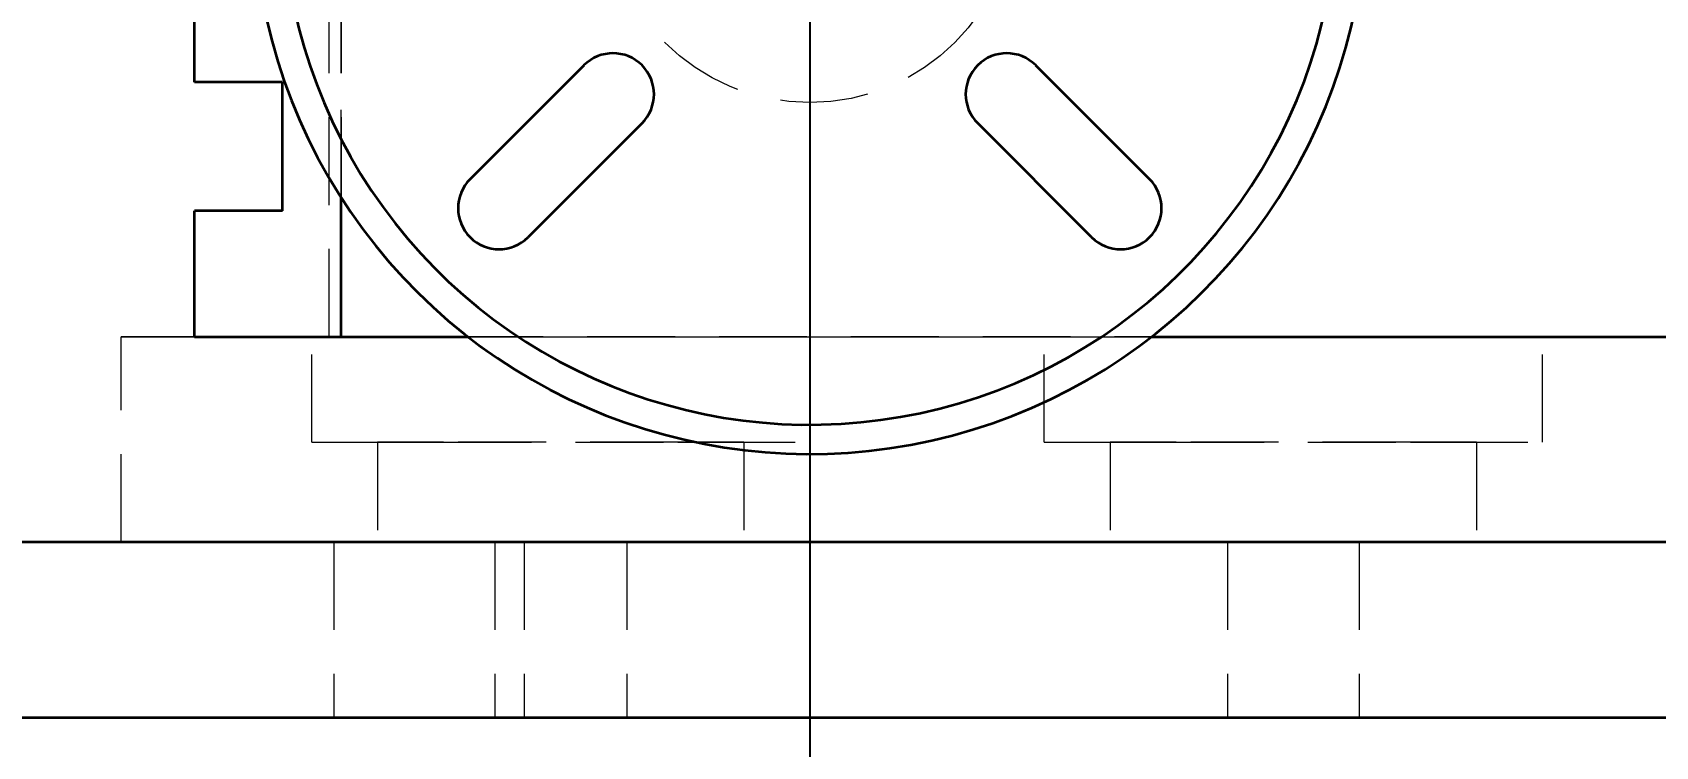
# Model space of a CAD drawing. Header units: millimetres. Extents: x 2054 to 12135, y -1469 to 564.
# Drawn here: x 9359.2 to 9414.6, y 144.2 to 168.5 of the extents above; entities that cross this region are included whole.
import ezdxf

# ---------------------------------------------------------------- set-up
doc = ezdxf.new("R2010")
doc.units = ezdxf.units.MM
doc.linetypes.add('CENTER_ISO', pattern=[26, 18, -3, 2, -3])
doc.linetypes.add('HIDDEN_ISO', pattern=[4.5, 3, -1.5])
for name, color, linetype, lineweight in [('2D-HIDDEN', 8, 'HIDDEN_ISO', 18), ('2D-VISIBLE', 7, 'Continuous', 35), ('CENTER', 1, 'CENTER_ISO', 18), ('DIMENSIONS', 4, 'Continuous', 18)]:
    doc.layers.add(name, color=color, linetype=linetype, lineweight=lineweight)
doc.styles.add('ISO', font='isocpeur.ttf')
doc.styles.add('OpenSansCondensed-Light', font='OpenSansCondensed-Light.ttf')
doc.dimstyles.new('EZDXF', dxfattribs={"dimtxt": 0.25, "dimasz": 0.175, "dimexe": 0.375, "dimexo": 0.125, "dimgap": 0.1, "dimtad": 1, "dimlfac": 100, "dimzin": 12, "dimdsep": 46, "dimtxsty": 'OpenSansCondensed-Light', "dimblk": 'ARCHTICK', "dimcen": 2.5, "dimazin": 3, "dimtfac": 0.5, "dimtmove": 2, "dimatfit": 3})

# ---------------------------------------------------------------- blocks, each defined once
blk = doc.blocks.new('_CLOSEDFILLED')
at = {"color": 0, "linetype": 'BYBLOCK'}
blk.add_solid([(-1, 0.1644), (0, 0), (-1, -0.1644)], dxfattribs=at)
blk = doc.blocks.new('*D19')
at = {"color": 4}
for p, q in [((9385.75, 171.15), (9385.75, 124.15)), ((9357.75, 149.15), (9357.75, 124.15)), ((9363.75, 127.15), (9379.75, 127.15))]:
    blk.add_line(p, q, dxfattribs=at)
at = {"layer": 'Defpoints'}
for p in [(9385.75, 173.15), (9357.75, 151.15), (9357.75, 127.15)]:
    blk.add_point(p, dxfattribs=at)
at = {"layer": 'DIMENSIONS', "color": 4, "xscale": 6, "yscale": 6, "rotation": 180}
blk.add_blockref('_CLOSEDFILLED', (9357.75, 127.15), dxfattribs=at)
at = {"layer": 'DIMENSIONS', "color": 4, "xscale": 6, "yscale": 6}
blk.add_blockref('_CLOSEDFILLED', (9385.75, 127.15), dxfattribs=at)
at = {"layer": 'DIMENSIONS', "color": 7, "insert": (9371.75, 132.65), "char_height": 7, "attachment_point": 5, "style": 'ISO'}
blk.add_mtext('28', dxfattribs=at)
blk = doc.blocks.new('*D20')
at = {"color": 4}
for p, q in [((9385.75, 171.15), (9385.75, 106.15)), ((9507.75, 171.15), (9507.75, 106.15)), ((9391.75, 109.15), (9501.75, 109.15))]:
    blk.add_line(p, q, dxfattribs=at)
at = {"layer": 'Defpoints'}
for p in [(9385.75, 173.15), (9507.75, 173.15), (9385.75, 109.15)]:
    blk.add_point(p, dxfattribs=at)
at = {"layer": 'DIMENSIONS', "color": 4, "xscale": 6, "yscale": 6, "rotation": 180}
blk.add_blockref('_CLOSEDFILLED', (9385.75, 109.15), dxfattribs=at)
at = {"layer": 'DIMENSIONS', "color": 4, "xscale": 6, "yscale": 6}
blk.add_blockref('_CLOSEDFILLED', (9507.75, 109.15), dxfattribs=at)
at = {"layer": 'DIMENSIONS', "color": 7, "insert": (9446.75, 114.65), "char_height": 7, "attachment_point": 5, "style": 'ISO'}
blk.add_mtext('122', dxfattribs=at)
blk = doc.blocks.new('*D21')
at = {"color": 4}
for p, q in [((9383.75, 173.15), (9338.75, 173.15)), ((9341.75, 157.15), (9341.75, 167.15)), ((9355.75, 151.15), (9338.75, 151.15))]:
    blk.add_line(p, q, dxfattribs=at)
at = {"layer": 'Defpoints'}
for p in [(9385.75, 173.15), (9341.75, 151.15), (9357.75, 151.15)]:
    blk.add_point(p, dxfattribs=at)
at = {"layer": 'DIMENSIONS', "color": 4, "xscale": 6, "yscale": 6}
for p, rotation in [((9341.75, 173.15), 90), ((9341.75, 151.15), 270)]:
    blk.add_blockref('_CLOSEDFILLED', p, dxfattribs=dict(at, rotation=rotation))
at = {"layer": 'DIMENSIONS', "color": 7, "insert": (9336.25, 162.15), "char_height": 7, "attachment_point": 5, "rotation": 90, "style": 'ISO'}
blk.add_mtext('22', dxfattribs=at)
blk = doc.blocks.new('*D22')
at = {"color": 4}
for p, q in [((9365.75, 204.85), (9322.75, 204.85)), ((9325.75, 157.15), (9325.75, 198.85)), ((9355.75, 151.15), (9322.75, 151.15))]:
    blk.add_line(p, q, dxfattribs=at)
at = {"layer": 'Defpoints'}
for p in [(9367.75, 204.85), (9325.75, 151.15), (9357.75, 151.15)]:
    blk.add_point(p, dxfattribs=at)
at = {"layer": 'DIMENSIONS', "color": 4, "xscale": 6, "yscale": 6}
for p, rotation in [((9325.75, 204.85), 90), ((9325.75, 151.15), 270)]:
    blk.add_blockref('_CLOSEDFILLED', p, dxfattribs=dict(at, rotation=rotation))
at = {"layer": 'DIMENSIONS', "color": 7, "insert": (9320.25, 178), "char_height": 7, "attachment_point": 5, "rotation": 90, "style": 'ISO'}
blk.add_mtext('53.7', dxfattribs=at)

msp = doc.modelspace()

# ---------------------------------------------------------------- linework, layer by layer
at = {"layer": '2D-HIDDEN'}
for p, q in [((9369.35, 158.15), (9369.35, 188.55)), ((9369.35, 158.15), (9369.35, 188.15)), ((9369.75, 188.15), (9369.75, 158.15)), ((9369.75, 188.15), (9369.75, 158.15)), ((9369.75, 158.15), (9369.75, 188.15)), ((9369.75, 162.903), (9369.75, 183.397)), ((9364.75, 166.85), (9364.75, 179.45)), ((9378.043, 167.422), (9374.153, 163.533)), ((9397.347, 163.533), (9393.457, 167.422)), ((9367.75, 166.85), (9364.75, 166.85)), ((9367.75, 162.45), (9367.75, 166.85)), ((9376.133, 161.553), (9380.022, 165.443)), ((9391.478, 165.443), (9395.367, 161.553)), ((9364.75, 158.15), (9364.75, 162.45)), ((9367.75, 162.45), (9364.75, 162.45)), ((9369.35, 158.15), (9362.25, 158.15)), ((9362.25, 158.15), (9442.25, 158.15)), ((9362.25, 151.15), (9362.25, 158.15)), ((9362.25, 151.15), (9362.25, 158.15)), ((9364.75, 158.15), (9369.75, 158.15)), ((9368.75, 158.15), (9385.75, 158.15)), ((9368.75, 158.15), (9385.75, 158.15)), ((9368.75, 154.55), (9368.75, 158.15)), ((9368.75, 154.55), (9368.75, 158.15)), ((9435.15, 158.15), (9369.35, 158.15)), ((9369.75, 158.15), (9434.75, 158.15)), ((9374.088, 158.15), (9397.412, 158.15)), ((9385.75, 154.55), (9385.75, 158.15)), ((9385.75, 154.55), (9385.75, 158.15)), ((9393.75, 158.15), (9410.75, 158.15)), ((9393.75, 158.15), (9410.75, 158.15)), ((9393.75, 154.55), (9393.75, 158.15)), ((9393.75, 154.55), (9393.75, 158.15)), ((9410.75, 154.55), (9410.75, 158.15)), ((9410.75, 154.55), (9410.75, 158.15)), ((9368.75, 154.55), (9385.75, 154.55)), ((9368.75, 154.55), (9385.75, 154.55)), ((9371, 154.55), (9371, 151.15)), ((9373.25, 154.55), (9381.25, 154.55)), ((9381.25, 154.55), (9373.25, 154.55)), ((9383.5, 154.55), (9383.5, 151.15)), ((9393.75, 154.55), (9410.75, 154.55)), ((9393.75, 154.55), (9410.75, 154.55)), ((9396, 154.55), (9396, 151.15)), ((9398.25, 154.55), (9406.25, 154.55)), ((9406.25, 154.55), (9398.25, 154.55)), ((9408.5, 154.55), (9408.5, 151.15)), ((9357.25, 151.15), (9362.25, 151.15)), ((9357.75, 151.15), (9657.75, 151.15)), ((9450.25, 151.15), (9357.75, 151.15)), ((9362.25, 151.15), (9442.25, 151.15)), ((9369.5, 151.15), (9369.5, 145.15)), ((9369.5, 151.15), (9369.5, 145.15)), ((9369.5, 151.15), (9369.5, 145.15)), ((9381.25, 151.15), (9373.25, 151.15)), ((9373.25, 151.15), (9381.25, 151.15)), ((9375, 151.15), (9375, 145.15)), ((9375, 151.15), (9375, 145.15)), ((9376, 151.15), (9376, 145.15)), ((9376, 151.15), (9376, 145.15)), ((9376, 151.15), (9376, 145.15)), ((9379.5, 151.15), (9379.5, 145.15)), ((9379.5, 151.15), (9379.5, 145.15)), ((9406.25, 151.15), (9398.25, 151.15)), ((9398.25, 151.15), (9406.25, 151.15)), ((9400, 151.15), (9400, 145.15)), ((9400, 151.15), (9400, 145.15)), ((9404.5, 151.15), (9404.5, 145.15)), ((9404.5, 151.15), (9404.5, 145.15)), ((9357.75, 145.15), (9657.75, 145.15))]:
    msp.add_line(p, q, dxfattribs=at)
for points in [[(9373.25, 154.55), (9373.18, 154.55), (9373.109, 154.55), (9373.039, 154.55), (9372.969, 154.55), (9372.898, 154.55), (9372.828, 154.55), (9372.758, 154.55), (9372.688, 154.55), (9372.617, 154.55), (9372.547, 154.55), (9372.477, 154.55), (9372.406, 154.55), (9372.336, 154.55), (9372.266, 154.55), (9372.195, 154.55), (9372.125, 154.55), (9372.055, 154.55), (9371.984, 154.55), (9371.914, 154.55), (9371.844, 154.55), (9371.773, 154.55), (9371.703, 154.55), (9371.633, 154.55), (9371.562, 154.55), (9371.492, 154.55), (9371.422, 154.55), (9371.352, 154.55), (9371.281, 154.55), (9371.211, 154.55), (9371.141, 154.55), (9371.07, 154.55), (9371, 154.55)], [(9371, 154.55), (9371.07, 154.55), (9371.141, 154.55), (9371.211, 154.55), (9371.281, 154.55), (9371.352, 154.55), (9371.422, 154.55), (9371.492, 154.55), (9371.562, 154.55), (9371.633, 154.55), (9371.703, 154.55), (9371.773, 154.55), (9371.844, 154.55), (9371.914, 154.55), (9371.984, 154.55), (9372.055, 154.55), (9372.125, 154.55), (9372.195, 154.55), (9372.266, 154.55), (9372.336, 154.55), (9372.406, 154.55), (9372.477, 154.55), (9372.547, 154.55), (9372.617, 154.55), (9372.688, 154.55), (9372.758, 154.55), (9372.828, 154.55), (9372.898, 154.55), (9372.969, 154.55), (9373.039, 154.55), (9373.109, 154.55), (9373.18, 154.55), (9373.25, 154.55)], [(9381.25, 154.55), (9381.32, 154.55), (9381.391, 154.55), (9381.461, 154.55), (9381.531, 154.55), (9381.602, 154.55), (9381.672, 154.55), (9381.742, 154.55), (9381.812, 154.55), (9381.883, 154.55), (9381.953, 154.55), (9382.023, 154.55), (9382.094, 154.55), (9382.164, 154.55), (9382.234, 154.55), (9382.305, 154.55), (9382.375, 154.55), (9382.445, 154.55), (9382.516, 154.55), (9382.586, 154.55), (9382.656, 154.55), (9382.727, 154.55), (9382.797, 154.55), (9382.867, 154.55), (9382.938, 154.55), (9383.008, 154.55), (9383.078, 154.55), (9383.148, 154.55), (9383.219, 154.55), (9383.289, 154.55), (9383.359, 154.55), (9383.43, 154.55), (9383.5, 154.55)], [(9383.5, 154.55), (9383.43, 154.55), (9383.359, 154.55), (9383.289, 154.55), (9383.219, 154.55), (9383.148, 154.55), (9383.078, 154.55), (9383.008, 154.55), (9382.938, 154.55), (9382.867, 154.55), (9382.797, 154.55), (9382.727, 154.55), (9382.656, 154.55), (9382.586, 154.55), (9382.516, 154.55), (9382.445, 154.55), (9382.375, 154.55), (9382.305, 154.55), (9382.234, 154.55), (9382.164, 154.55), (9382.094, 154.55), (9382.023, 154.55), (9381.953, 154.55), (9381.883, 154.55), (9381.812, 154.55), (9381.742, 154.55), (9381.672, 154.55), (9381.602, 154.55), (9381.531, 154.55), (9381.461, 154.55), (9381.391, 154.55), (9381.32, 154.55), (9381.25, 154.55)], [(9398.25, 154.55), (9398.18, 154.55), (9398.109, 154.55), (9398.039, 154.55), (9397.969, 154.55), (9397.898, 154.55), (9397.828, 154.55), (9397.758, 154.55), (9397.688, 154.55), (9397.617, 154.55), (9397.547, 154.55), (9397.477, 154.55), (9397.406, 154.55), (9397.336, 154.55), (9397.266, 154.55), (9397.195, 154.55), (9397.125, 154.55), (9397.055, 154.55), (9396.984, 154.55), (9396.914, 154.55), (9396.844, 154.55), (9396.773, 154.55), (9396.703, 154.55), (9396.633, 154.55), (9396.562, 154.55), (9396.492, 154.55), (9396.422, 154.55), (9396.352, 154.55), (9396.281, 154.55), (9396.211, 154.55), (9396.141, 154.55), (9396.07, 154.55), (9396, 154.55)], [(9396, 154.55), (9396.07, 154.55), (9396.141, 154.55), (9396.211, 154.55), (9396.281, 154.55), (9396.352, 154.55), (9396.422, 154.55), (9396.492, 154.55), (9396.562, 154.55), (9396.633, 154.55), (9396.703, 154.55), (9396.773, 154.55), (9396.844, 154.55), (9396.914, 154.55), (9396.984, 154.55), (9397.055, 154.55), (9397.125, 154.55), (9397.195, 154.55), (9397.266, 154.55), (9397.336, 154.55), (9397.406, 154.55), (9397.477, 154.55), (9397.547, 154.55), (9397.617, 154.55), (9397.688, 154.55), (9397.758, 154.55), (9397.828, 154.55), (9397.898, 154.55), (9397.969, 154.55), (9398.039, 154.55), (9398.109, 154.55), (9398.18, 154.55), (9398.25, 154.55)], [(9406.25, 154.55), (9406.32, 154.55), (9406.391, 154.55), (9406.461, 154.55), (9406.531, 154.55), (9406.602, 154.55), (9406.672, 154.55), (9406.742, 154.55), (9406.812, 154.55), (9406.883, 154.55), (9406.953, 154.55), (9407.023, 154.55), (9407.094, 154.55), (9407.164, 154.55), (9407.234, 154.55), (9407.305, 154.55), (9407.375, 154.55), (9407.445, 154.55), (9407.516, 154.55), (9407.586, 154.55), (9407.656, 154.55), (9407.727, 154.55), (9407.797, 154.55), (9407.867, 154.55), (9407.938, 154.55), (9408.008, 154.55), (9408.078, 154.55), (9408.148, 154.55), (9408.219, 154.55), (9408.289, 154.55), (9408.359, 154.55), (9408.43, 154.55), (9408.5, 154.55)], [(9408.5, 154.55), (9408.43, 154.55), (9408.359, 154.55), (9408.289, 154.55), (9408.219, 154.55), (9408.148, 154.55), (9408.078, 154.55), (9408.008, 154.55), (9407.938, 154.55), (9407.867, 154.55), (9407.797, 154.55), (9407.727, 154.55), (9407.656, 154.55), (9407.586, 154.55), (9407.516, 154.55), (9407.445, 154.55), (9407.375, 154.55), (9407.305, 154.55), (9407.234, 154.55), (9407.164, 154.55), (9407.094, 154.55), (9407.023, 154.55), (9406.953, 154.55), (9406.883, 154.55), (9406.812, 154.55), (9406.742, 154.55), (9406.672, 154.55), (9406.602, 154.55), (9406.531, 154.55), (9406.461, 154.55), (9406.391, 154.55), (9406.32, 154.55), (9406.25, 154.55)], [(9372.75, 151.15), (9372.648, 151.15), (9372.547, 151.15), (9372.445, 151.15), (9372.344, 151.15), (9372.242, 151.15), (9372.141, 151.15), (9372.039, 151.15), (9371.938, 151.15), (9371.836, 151.15), (9371.734, 151.15), (9371.633, 151.15), (9371.531, 151.15), (9371.43, 151.15), (9371.328, 151.15), (9371.227, 151.15), (9371.125, 151.15), (9371.023, 151.15), (9370.922, 151.15), (9370.82, 151.15), (9370.719, 151.15), (9370.617, 151.15), (9370.516, 151.15), (9370.414, 151.15), (9370.312, 151.15), (9370.211, 151.15), (9370.109, 151.15), (9370.008, 151.15), (9369.906, 151.15), (9369.805, 151.15), (9369.703, 151.15), (9369.602, 151.15), (9369.5, 151.15)], [(9369.5, 151.15), (9369.703, 151.15), (9369.906, 151.15), (9370.109, 151.15), (9370.312, 151.15), (9370.516, 151.15), (9370.719, 151.15), (9370.922, 151.15), (9371.125, 151.15), (9371.328, 151.15), (9371.531, 151.15), (9371.734, 151.15), (9371.938, 151.15), (9372.141, 151.15), (9372.344, 151.15), (9372.547, 151.15), (9372.75, 151.15), (9372.953, 151.15), (9373.156, 151.15), (9373.359, 151.15), (9373.562, 151.15), (9373.766, 151.15), (9373.969, 151.15), (9374.172, 151.15), (9374.375, 151.15), (9374.578, 151.15), (9374.781, 151.15), (9374.984, 151.15), (9375.188, 151.15), (9375.391, 151.15), (9375.594, 151.15), (9375.797, 151.15), (9376, 151.15)], [(9372.75, 151.15), (9372.648, 151.15), (9372.547, 151.15), (9372.445, 151.15), (9372.344, 151.15), (9372.242, 151.15), (9372.141, 151.15), (9372.039, 151.15), (9371.938, 151.15), (9371.836, 151.15), (9371.734, 151.15), (9371.633, 151.15), (9371.531, 151.15), (9371.43, 151.15), (9371.328, 151.15), (9371.227, 151.15), (9371.125, 151.15), (9371.023, 151.15), (9370.922, 151.15), (9370.82, 151.15), (9370.719, 151.15), (9370.617, 151.15), (9370.516, 151.15), (9370.414, 151.15), (9370.312, 151.15), (9370.211, 151.15), (9370.109, 151.15), (9370.008, 151.15), (9369.906, 151.15), (9369.805, 151.15), (9369.703, 151.15), (9369.602, 151.15), (9369.5, 151.15)], [(9369.5, 151.15), (9369.703, 151.15), (9369.906, 151.15), (9370.109, 151.15), (9370.312, 151.15), (9370.516, 151.15), (9370.719, 151.15), (9370.922, 151.15), (9371.125, 151.15), (9371.328, 151.15), (9371.531, 151.15), (9371.734, 151.15), (9371.938, 151.15), (9372.141, 151.15), (9372.344, 151.15), (9372.547, 151.15), (9372.75, 151.15), (9372.953, 151.15), (9373.156, 151.15), (9373.359, 151.15), (9373.562, 151.15), (9373.766, 151.15), (9373.969, 151.15), (9374.172, 151.15), (9374.375, 151.15), (9374.578, 151.15), (9374.781, 151.15), (9374.984, 151.15), (9375.188, 151.15), (9375.391, 151.15), (9375.594, 151.15), (9375.797, 151.15), (9376, 151.15)], [(9372.75, 151.15), (9372.648, 151.15), (9372.547, 151.15), (9372.445, 151.15), (9372.344, 151.15), (9372.242, 151.15), (9372.141, 151.15), (9372.039, 151.15), (9371.938, 151.15), (9371.836, 151.15), (9371.734, 151.15), (9371.633, 151.15), (9371.531, 151.15), (9371.43, 151.15), (9371.328, 151.15), (9371.227, 151.15), (9371.125, 151.15), (9371.023, 151.15), (9370.922, 151.15), (9370.82, 151.15), (9370.719, 151.15), (9370.617, 151.15), (9370.516, 151.15), (9370.414, 151.15), (9370.312, 151.15), (9370.211, 151.15), (9370.109, 151.15), (9370.008, 151.15), (9369.906, 151.15), (9369.805, 151.15), (9369.703, 151.15), (9369.602, 151.15), (9369.5, 151.15)], [(9369.5, 151.15), (9369.703, 151.15), (9369.906, 151.15), (9370.109, 151.15), (9370.312, 151.15), (9370.516, 151.15), (9370.719, 151.15), (9370.922, 151.15), (9371.125, 151.15), (9371.328, 151.15), (9371.531, 151.15), (9371.734, 151.15), (9371.938, 151.15), (9372.141, 151.15), (9372.344, 151.15), (9372.547, 151.15), (9372.75, 151.15), (9372.953, 151.15), (9373.156, 151.15), (9373.359, 151.15), (9373.562, 151.15), (9373.766, 151.15), (9373.969, 151.15), (9374.172, 151.15), (9374.375, 151.15), (9374.578, 151.15), (9374.781, 151.15), (9374.984, 151.15), (9375.188, 151.15), (9375.391, 151.15), (9375.594, 151.15), (9375.797, 151.15), (9376, 151.15)], [(9373.25, 151.15), (9373.18, 151.15), (9373.109, 151.15), (9373.039, 151.15), (9372.969, 151.15), (9372.898, 151.15), (9372.828, 151.15), (9372.758, 151.15), (9372.688, 151.15), (9372.617, 151.15), (9372.547, 151.15), (9372.477, 151.15), (9372.406, 151.15), (9372.336, 151.15), (9372.266, 151.15), (9372.195, 151.15), (9372.125, 151.15), (9372.055, 151.15), (9371.984, 151.15), (9371.914, 151.15), (9371.844, 151.15), (9371.773, 151.15), (9371.703, 151.15), (9371.633, 151.15), (9371.562, 151.15), (9371.492, 151.15), (9371.422, 151.15), (9371.352, 151.15), (9371.281, 151.15), (9371.211, 151.15), (9371.141, 151.15), (9371.07, 151.15), (9371, 151.15)], [(9371, 151.15), (9371.07, 151.15), (9371.141, 151.15), (9371.211, 151.15), (9371.281, 151.15), (9371.352, 151.15), (9371.422, 151.15), (9371.492, 151.15), (9371.562, 151.15), (9371.633, 151.15), (9371.703, 151.15), (9371.773, 151.15), (9371.844, 151.15), (9371.914, 151.15), (9371.984, 151.15), (9372.055, 151.15), (9372.125, 151.15), (9372.195, 151.15), (9372.266, 151.15), (9372.336, 151.15), (9372.406, 151.15), (9372.477, 151.15), (9372.547, 151.15), (9372.617, 151.15), (9372.688, 151.15), (9372.758, 151.15), (9372.828, 151.15), (9372.898, 151.15), (9372.969, 151.15), (9373.039, 151.15), (9373.109, 151.15), (9373.18, 151.15), (9373.25, 151.15)], [(9376, 151.15), (9375.898, 151.15), (9375.797, 151.15), (9375.695, 151.15), (9375.594, 151.15), (9375.492, 151.15), (9375.391, 151.15), (9375.289, 151.15), (9375.188, 151.15), (9375.086, 151.15), (9374.984, 151.15), (9374.883, 151.15), (9374.781, 151.15), (9374.68, 151.15), (9374.578, 151.15), (9374.477, 151.15), (9374.375, 151.15), (9374.273, 151.15), (9374.172, 151.15), (9374.07, 151.15), (9373.969, 151.15), (9373.867, 151.15), (9373.766, 151.15), (9373.664, 151.15), (9373.562, 151.15), (9373.461, 151.15), (9373.359, 151.15), (9373.258, 151.15), (9373.156, 151.15), (9373.055, 151.15), (9372.953, 151.15), (9372.852, 151.15), (9372.75, 151.15)], [(9376, 151.15), (9375.898, 151.15), (9375.797, 151.15), (9375.695, 151.15), (9375.594, 151.15), (9375.492, 151.15), (9375.391, 151.15), (9375.289, 151.15), (9375.188, 151.15), (9375.086, 151.15), (9374.984, 151.15), (9374.883, 151.15), (9374.781, 151.15), (9374.68, 151.15), (9374.578, 151.15), (9374.477, 151.15), (9374.375, 151.15), (9374.273, 151.15), (9374.172, 151.15), (9374.07, 151.15), (9373.969, 151.15), (9373.867, 151.15), (9373.766, 151.15), (9373.664, 151.15), (9373.562, 151.15), (9373.461, 151.15), (9373.359, 151.15), (9373.258, 151.15), (9373.156, 151.15), (9373.055, 151.15), (9372.953, 151.15), (9372.852, 151.15), (9372.75, 151.15)], [(9376, 151.15), (9375.898, 151.15), (9375.797, 151.15), (9375.695, 151.15), (9375.594, 151.15), (9375.492, 151.15), (9375.391, 151.15), (9375.289, 151.15), (9375.188, 151.15), (9375.086, 151.15), (9374.984, 151.15), (9374.883, 151.15), (9374.781, 151.15), (9374.68, 151.15), (9374.578, 151.15), (9374.477, 151.15), (9374.375, 151.15), (9374.273, 151.15), (9374.172, 151.15), (9374.07, 151.15), (9373.969, 151.15), (9373.867, 151.15), (9373.766, 151.15), (9373.664, 151.15), (9373.562, 151.15), (9373.461, 151.15), (9373.359, 151.15), (9373.258, 151.15), (9373.156, 151.15), (9373.055, 151.15), (9372.953, 151.15), (9372.852, 151.15), (9372.75, 151.15)], [(9377.25, 151.15), (9377.18, 151.15), (9377.109, 151.15), (9377.039, 151.15), (9376.969, 151.15), (9376.898, 151.15), (9376.828, 151.15), (9376.758, 151.15), (9376.688, 151.15), (9376.617, 151.15), (9376.547, 151.15), (9376.477, 151.15), (9376.406, 151.15), (9376.336, 151.15), (9376.266, 151.15), (9376.195, 151.15), (9376.125, 151.15), (9376.055, 151.15), (9375.984, 151.15), (9375.914, 151.15), (9375.844, 151.15), (9375.773, 151.15), (9375.703, 151.15), (9375.633, 151.15), (9375.562, 151.15), (9375.492, 151.15), (9375.422, 151.15), (9375.352, 151.15), (9375.281, 151.15), (9375.211, 151.15), (9375.141, 151.15), (9375.07, 151.15), (9375, 151.15)], [(9375, 151.15), (9375.141, 151.15), (9375.281, 151.15), (9375.422, 151.15), (9375.562, 151.15), (9375.703, 151.15), (9375.844, 151.15), (9375.984, 151.15), (9376.125, 151.15), (9376.266, 151.15), (9376.406, 151.15), (9376.547, 151.15), (9376.688, 151.15), (9376.828, 151.15), (9376.969, 151.15), (9377.109, 151.15), (9377.25, 151.15), (9377.391, 151.15), (9377.531, 151.15), (9377.672, 151.15), (9377.812, 151.15), (9377.953, 151.15), (9378.094, 151.15), (9378.234, 151.15), (9378.375, 151.15), (9378.516, 151.15), (9378.656, 151.15), (9378.797, 151.15), (9378.938, 151.15), (9379.078, 151.15), (9379.219, 151.15), (9379.359, 151.15), (9379.5, 151.15)], [(9377.25, 151.15), (9377.18, 151.15), (9377.109, 151.15), (9377.039, 151.15), (9376.969, 151.15), (9376.898, 151.15), (9376.828, 151.15), (9376.758, 151.15), (9376.688, 151.15), (9376.617, 151.15), (9376.547, 151.15), (9376.477, 151.15), (9376.406, 151.15), (9376.336, 151.15), (9376.266, 151.15), (9376.195, 151.15), (9376.125, 151.15), (9376.055, 151.15), (9375.984, 151.15), (9375.914, 151.15), (9375.844, 151.15), (9375.773, 151.15), (9375.703, 151.15), (9375.633, 151.15), (9375.562, 151.15), (9375.492, 151.15), (9375.422, 151.15), (9375.352, 151.15), (9375.281, 151.15), (9375.211, 151.15), (9375.141, 151.15), (9375.07, 151.15), (9375, 151.15)], [(9375, 151.15), (9375.141, 151.15), (9375.281, 151.15), (9375.422, 151.15), (9375.562, 151.15), (9375.703, 151.15), (9375.844, 151.15), (9375.984, 151.15), (9376.125, 151.15), (9376.266, 151.15), (9376.406, 151.15), (9376.547, 151.15), (9376.688, 151.15), (9376.828, 151.15), (9376.969, 151.15), (9377.109, 151.15), (9377.25, 151.15), (9377.391, 151.15), (9377.531, 151.15), (9377.672, 151.15), (9377.812, 151.15), (9377.953, 151.15), (9378.094, 151.15), (9378.234, 151.15), (9378.375, 151.15), (9378.516, 151.15), (9378.656, 151.15), (9378.797, 151.15), (9378.938, 151.15), (9379.078, 151.15), (9379.219, 151.15), (9379.359, 151.15), (9379.5, 151.15)], [(9379.5, 151.15), (9379.43, 151.15), (9379.359, 151.15), (9379.289, 151.15), (9379.219, 151.15), (9379.148, 151.15), (9379.078, 151.15), (9379.008, 151.15), (9378.938, 151.15), (9378.867, 151.15), (9378.797, 151.15), (9378.727, 151.15), (9378.656, 151.15), (9378.586, 151.15), (9378.516, 151.15), (9378.445, 151.15), (9378.375, 151.15), (9378.305, 151.15), (9378.234, 151.15), (9378.164, 151.15), (9378.094, 151.15), (9378.023, 151.15), (9377.953, 151.15), (9377.883, 151.15), (9377.812, 151.15), (9377.742, 151.15), (9377.672, 151.15), (9377.602, 151.15), (9377.531, 151.15), (9377.461, 151.15), (9377.391, 151.15), (9377.32, 151.15), (9377.25, 151.15)], [(9379.5, 151.15), (9379.43, 151.15), (9379.359, 151.15), (9379.289, 151.15), (9379.219, 151.15), (9379.148, 151.15), (9379.078, 151.15), (9379.008, 151.15), (9378.938, 151.15), (9378.867, 151.15), (9378.797, 151.15), (9378.727, 151.15), (9378.656, 151.15), (9378.586, 151.15), (9378.516, 151.15), (9378.445, 151.15), (9378.375, 151.15), (9378.305, 151.15), (9378.234, 151.15), (9378.164, 151.15), (9378.094, 151.15), (9378.023, 151.15), (9377.953, 151.15), (9377.883, 151.15), (9377.812, 151.15), (9377.742, 151.15), (9377.672, 151.15), (9377.602, 151.15), (9377.531, 151.15), (9377.461, 151.15), (9377.391, 151.15), (9377.32, 151.15), (9377.25, 151.15)], [(9381.25, 151.15), (9381.32, 151.15), (9381.391, 151.15), (9381.461, 151.15), (9381.531, 151.15), (9381.602, 151.15), (9381.672, 151.15), (9381.742, 151.15), (9381.812, 151.15), (9381.883, 151.15), (9381.953, 151.15), (9382.023, 151.15), (9382.094, 151.15), (9382.164, 151.15), (9382.234, 151.15), (9382.305, 151.15), (9382.375, 151.15), (9382.445, 151.15), (9382.516, 151.15), (9382.586, 151.15), (9382.656, 151.15), (9382.727, 151.15), (9382.797, 151.15), (9382.867, 151.15), (9382.938, 151.15), (9383.008, 151.15), (9383.078, 151.15), (9383.148, 151.15), (9383.219, 151.15), (9383.289, 151.15), (9383.359, 151.15), (9383.43, 151.15), (9383.5, 151.15)], [(9383.5, 151.15), (9383.43, 151.15), (9383.359, 151.15), (9383.289, 151.15), (9383.219, 151.15), (9383.148, 151.15), (9383.078, 151.15), (9383.008, 151.15), (9382.938, 151.15), (9382.867, 151.15), (9382.797, 151.15), (9382.727, 151.15), (9382.656, 151.15), (9382.586, 151.15), (9382.516, 151.15), (9382.445, 151.15), (9382.375, 151.15), (9382.305, 151.15), (9382.234, 151.15), (9382.164, 151.15), (9382.094, 151.15), (9382.023, 151.15), (9381.953, 151.15), (9381.883, 151.15), (9381.812, 151.15), (9381.742, 151.15), (9381.672, 151.15), (9381.602, 151.15), (9381.531, 151.15), (9381.461, 151.15), (9381.391, 151.15), (9381.32, 151.15), (9381.25, 151.15)], [(9398.25, 151.15), (9398.18, 151.15), (9398.109, 151.15), (9398.039, 151.15), (9397.969, 151.15), (9397.898, 151.15), (9397.828, 151.15), (9397.758, 151.15), (9397.688, 151.15), (9397.617, 151.15), (9397.547, 151.15), (9397.477, 151.15), (9397.406, 151.15), (9397.336, 151.15), (9397.266, 151.15), (9397.195, 151.15), (9397.125, 151.15), (9397.055, 151.15), (9396.984, 151.15), (9396.914, 151.15), (9396.844, 151.15), (9396.773, 151.15), (9396.703, 151.15), (9396.633, 151.15), (9396.562, 151.15), (9396.492, 151.15), (9396.422, 151.15), (9396.352, 151.15), (9396.281, 151.15), (9396.211, 151.15), (9396.141, 151.15), (9396.07, 151.15), (9396, 151.15)], [(9396, 151.15), (9396.07, 151.15), (9396.141, 151.15), (9396.211, 151.15), (9396.281, 151.15), (9396.352, 151.15), (9396.422, 151.15), (9396.492, 151.15), (9396.562, 151.15), (9396.633, 151.15), (9396.703, 151.15), (9396.773, 151.15), (9396.844, 151.15), (9396.914, 151.15), (9396.984, 151.15), (9397.055, 151.15), (9397.125, 151.15), (9397.195, 151.15), (9397.266, 151.15), (9397.336, 151.15), (9397.406, 151.15), (9397.477, 151.15), (9397.547, 151.15), (9397.617, 151.15), (9397.688, 151.15), (9397.758, 151.15), (9397.828, 151.15), (9397.898, 151.15), (9397.969, 151.15), (9398.039, 151.15), (9398.109, 151.15), (9398.18, 151.15), (9398.25, 151.15)], [(9402.25, 151.15), (9402.18, 151.15), (9402.109, 151.15), (9402.039, 151.15), (9401.969, 151.15), (9401.898, 151.15), (9401.828, 151.15), (9401.758, 151.15), (9401.688, 151.15), (9401.617, 151.15), (9401.547, 151.15), (9401.477, 151.15), (9401.406, 151.15), (9401.336, 151.15), (9401.266, 151.15), (9401.195, 151.15), (9401.125, 151.15), (9401.055, 151.15), (9400.984, 151.15), (9400.914, 151.15), (9400.844, 151.15), (9400.773, 151.15), (9400.703, 151.15), (9400.633, 151.15), (9400.562, 151.15), (9400.492, 151.15), (9400.422, 151.15), (9400.352, 151.15), (9400.281, 151.15), (9400.211, 151.15), (9400.141, 151.15), (9400.07, 151.15), (9400, 151.15)], [(9400, 151.15), (9400.141, 151.15), (9400.281, 151.15), (9400.422, 151.15), (9400.562, 151.15), (9400.703, 151.15), (9400.844, 151.15), (9400.984, 151.15), (9401.125, 151.15), (9401.266, 151.15), (9401.406, 151.15), (9401.547, 151.15), (9401.688, 151.15), (9401.828, 151.15), (9401.969, 151.15), (9402.109, 151.15), (9402.25, 151.15), (9402.391, 151.15), (9402.531, 151.15), (9402.672, 151.15), (9402.812, 151.15), (9402.953, 151.15), (9403.094, 151.15), (9403.234, 151.15), (9403.375, 151.15), (9403.516, 151.15), (9403.656, 151.15), (9403.797, 151.15), (9403.938, 151.15), (9404.078, 151.15), (9404.219, 151.15), (9404.359, 151.15), (9404.5, 151.15)], [(9402.25, 151.15), (9402.18, 151.15), (9402.109, 151.15), (9402.039, 151.15), (9401.969, 151.15), (9401.898, 151.15), (9401.828, 151.15), (9401.758, 151.15), (9401.688, 151.15), (9401.617, 151.15), (9401.547, 151.15), (9401.477, 151.15), (9401.406, 151.15), (9401.336, 151.15), (9401.266, 151.15), (9401.195, 151.15), (9401.125, 151.15), (9401.055, 151.15), (9400.984, 151.15), (9400.914, 151.15), (9400.844, 151.15), (9400.773, 151.15), (9400.703, 151.15), (9400.633, 151.15), (9400.562, 151.15), (9400.492, 151.15), (9400.422, 151.15), (9400.352, 151.15), (9400.281, 151.15), (9400.211, 151.15), (9400.141, 151.15), (9400.07, 151.15), (9400, 151.15)], [(9400, 151.15), (9400.141, 151.15), (9400.281, 151.15), (9400.422, 151.15), (9400.562, 151.15), (9400.703, 151.15), (9400.844, 151.15), (9400.984, 151.15), (9401.125, 151.15), (9401.266, 151.15), (9401.406, 151.15), (9401.547, 151.15), (9401.688, 151.15), (9401.828, 151.15), (9401.969, 151.15), (9402.109, 151.15), (9402.25, 151.15), (9402.391, 151.15), (9402.531, 151.15), (9402.672, 151.15), (9402.812, 151.15), (9402.953, 151.15), (9403.094, 151.15), (9403.234, 151.15), (9403.375, 151.15), (9403.516, 151.15), (9403.656, 151.15), (9403.797, 151.15), (9403.938, 151.15), (9404.078, 151.15), (9404.219, 151.15), (9404.359, 151.15), (9404.5, 151.15)], [(9404.5, 151.15), (9404.43, 151.15), (9404.359, 151.15), (9404.289, 151.15), (9404.219, 151.15), (9404.148, 151.15), (9404.078, 151.15), (9404.008, 151.15), (9403.938, 151.15), (9403.867, 151.15), (9403.797, 151.15), (9403.727, 151.15), (9403.656, 151.15), (9403.586, 151.15), (9403.516, 151.15), (9403.445, 151.15), (9403.375, 151.15), (9403.305, 151.15), (9403.234, 151.15), (9403.164, 151.15), (9403.094, 151.15), (9403.023, 151.15), (9402.953, 151.15), (9402.883, 151.15), (9402.812, 151.15), (9402.742, 151.15), (9402.672, 151.15), (9402.602, 151.15), (9402.531, 151.15), (9402.461, 151.15), (9402.391, 151.15), (9402.32, 151.15), (9402.25, 151.15)], [(9404.5, 151.15), (9404.43, 151.15), (9404.359, 151.15), (9404.289, 151.15), (9404.219, 151.15), (9404.148, 151.15), (9404.078, 151.15), (9404.008, 151.15), (9403.938, 151.15), (9403.867, 151.15), (9403.797, 151.15), (9403.727, 151.15), (9403.656, 151.15), (9403.586, 151.15), (9403.516, 151.15), (9403.445, 151.15), (9403.375, 151.15), (9403.305, 151.15), (9403.234, 151.15), (9403.164, 151.15), (9403.094, 151.15), (9403.023, 151.15), (9402.953, 151.15), (9402.883, 151.15), (9402.812, 151.15), (9402.742, 151.15), (9402.672, 151.15), (9402.602, 151.15), (9402.531, 151.15), (9402.461, 151.15), (9402.391, 151.15), (9402.32, 151.15), (9402.25, 151.15)], [(9406.25, 151.15), (9406.32, 151.15), (9406.391, 151.15), (9406.461, 151.15), (9406.531, 151.15), (9406.602, 151.15), (9406.672, 151.15), (9406.742, 151.15), (9406.812, 151.15), (9406.883, 151.15), (9406.953, 151.15), (9407.023, 151.15), (9407.094, 151.15), (9407.164, 151.15), (9407.234, 151.15), (9407.305, 151.15), (9407.375, 151.15), (9407.445, 151.15), (9407.516, 151.15), (9407.586, 151.15), (9407.656, 151.15), (9407.727, 151.15), (9407.797, 151.15), (9407.867, 151.15), (9407.938, 151.15), (9408.008, 151.15), (9408.078, 151.15), (9408.148, 151.15), (9408.219, 151.15), (9408.289, 151.15), (9408.359, 151.15), (9408.43, 151.15), (9408.5, 151.15)], [(9408.5, 151.15), (9408.43, 151.15), (9408.359, 151.15), (9408.289, 151.15), (9408.219, 151.15), (9408.148, 151.15), (9408.078, 151.15), (9408.008, 151.15), (9407.938, 151.15), (9407.867, 151.15), (9407.797, 151.15), (9407.727, 151.15), (9407.656, 151.15), (9407.586, 151.15), (9407.516, 151.15), (9407.445, 151.15), (9407.375, 151.15), (9407.305, 151.15), (9407.234, 151.15), (9407.164, 151.15), (9407.094, 151.15), (9407.023, 151.15), (9406.953, 151.15), (9406.883, 151.15), (9406.812, 151.15), (9406.742, 151.15), (9406.672, 151.15), (9406.602, 151.15), (9406.531, 151.15), (9406.461, 151.15), (9406.391, 151.15), (9406.32, 151.15), (9406.25, 151.15)], [(9372.75, 145.15), (9372.648, 145.15), (9372.547, 145.15), (9372.445, 145.15), (9372.344, 145.15), (9372.242, 145.15), (9372.141, 145.15), (9372.039, 145.15), (9371.938, 145.15), (9371.836, 145.15), (9371.734, 145.15), (9371.633, 145.15), (9371.531, 145.15), (9371.43, 145.15), (9371.328, 145.15), (9371.227, 145.15), (9371.125, 145.15), (9371.023, 145.15), (9370.922, 145.15), (9370.82, 145.15), (9370.719, 145.15), (9370.617, 145.15), (9370.516, 145.15), (9370.414, 145.15), (9370.312, 145.15), (9370.211, 145.15), (9370.109, 145.15), (9370.008, 145.15), (9369.906, 145.15), (9369.805, 145.15), (9369.703, 145.15), (9369.602, 145.15), (9369.5, 145.15)], [(9369.5, 145.15), (9369.703, 145.15), (9369.906, 145.15), (9370.109, 145.15), (9370.312, 145.15), (9370.516, 145.15), (9370.719, 145.15), (9370.922, 145.15), (9371.125, 145.15), (9371.328, 145.15), (9371.531, 145.15), (9371.734, 145.15), (9371.938, 145.15), (9372.141, 145.15), (9372.344, 145.15), (9372.547, 145.15), (9372.75, 145.15), (9372.953, 145.15), (9373.156, 145.15), (9373.359, 145.15), (9373.562, 145.15), (9373.766, 145.15), (9373.969, 145.15), (9374.172, 145.15), (9374.375, 145.15), (9374.578, 145.15), (9374.781, 145.15), (9374.984, 145.15), (9375.188, 145.15), (9375.391, 145.15), (9375.594, 145.15), (9375.797, 145.15), (9376, 145.15)], [(9372.75, 145.15), (9372.648, 145.15), (9372.547, 145.15), (9372.445, 145.15), (9372.344, 145.15), (9372.242, 145.15), (9372.141, 145.15), (9372.039, 145.15), (9371.938, 145.15), (9371.836, 145.15), (9371.734, 145.15), (9371.633, 145.15), (9371.531, 145.15), (9371.43, 145.15), (9371.328, 145.15), (9371.227, 145.15), (9371.125, 145.15), (9371.023, 145.15), (9370.922, 145.15), (9370.82, 145.15), (9370.719, 145.15), (9370.617, 145.15), (9370.516, 145.15), (9370.414, 145.15), (9370.312, 145.15), (9370.211, 145.15), (9370.109, 145.15), (9370.008, 145.15), (9369.906, 145.15), (9369.805, 145.15), (9369.703, 145.15), (9369.602, 145.15), (9369.5, 145.15)], [(9369.5, 145.15), (9369.703, 145.15), (9369.906, 145.15), (9370.109, 145.15), (9370.312, 145.15), (9370.516, 145.15), (9370.719, 145.15), (9370.922, 145.15), (9371.125, 145.15), (9371.328, 145.15), (9371.531, 145.15), (9371.734, 145.15), (9371.938, 145.15), (9372.141, 145.15), (9372.344, 145.15), (9372.547, 145.15), (9372.75, 145.15), (9372.953, 145.15), (9373.156, 145.15), (9373.359, 145.15), (9373.562, 145.15), (9373.766, 145.15), (9373.969, 145.15), (9374.172, 145.15), (9374.375, 145.15), (9374.578, 145.15), (9374.781, 145.15), (9374.984, 145.15), (9375.188, 145.15), (9375.391, 145.15), (9375.594, 145.15), (9375.797, 145.15), (9376, 145.15)], [(9372.75, 145.15), (9372.648, 145.15), (9372.547, 145.15), (9372.445, 145.15), (9372.344, 145.15), (9372.242, 145.15), (9372.141, 145.15), (9372.039, 145.15), (9371.938, 145.15), (9371.836, 145.15), (9371.734, 145.15), (9371.633, 145.15), (9371.531, 145.15), (9371.43, 145.15), (9371.328, 145.15), (9371.227, 145.15), (9371.125, 145.15), (9371.023, 145.15), (9370.922, 145.15), (9370.82, 145.15), (9370.719, 145.15), (9370.617, 145.15), (9370.516, 145.15), (9370.414, 145.15), (9370.312, 145.15), (9370.211, 145.15), (9370.109, 145.15), (9370.008, 145.15), (9369.906, 145.15), (9369.805, 145.15), (9369.703, 145.15), (9369.602, 145.15), (9369.5, 145.15)], [(9369.5, 145.15), (9369.703, 145.15), (9369.906, 145.15), (9370.109, 145.15), (9370.312, 145.15), (9370.516, 145.15), (9370.719, 145.15), (9370.922, 145.15), (9371.125, 145.15), (9371.328, 145.15), (9371.531, 145.15), (9371.734, 145.15), (9371.938, 145.15), (9372.141, 145.15), (9372.344, 145.15), (9372.547, 145.15), (9372.75, 145.15), (9372.953, 145.15), (9373.156, 145.15), (9373.359, 145.15), (9373.562, 145.15), (9373.766, 145.15), (9373.969, 145.15), (9374.172, 145.15), (9374.375, 145.15), (9374.578, 145.15), (9374.781, 145.15), (9374.984, 145.15), (9375.188, 145.15), (9375.391, 145.15), (9375.594, 145.15), (9375.797, 145.15), (9376, 145.15)], [(9376, 145.15), (9375.898, 145.15), (9375.797, 145.15), (9375.695, 145.15), (9375.594, 145.15), (9375.492, 145.15), (9375.391, 145.15), (9375.289, 145.15), (9375.188, 145.15), (9375.086, 145.15), (9374.984, 145.15), (9374.883, 145.15), (9374.781, 145.15), (9374.68, 145.15), (9374.578, 145.15), (9374.477, 145.15), (9374.375, 145.15), (9374.273, 145.15), (9374.172, 145.15), (9374.07, 145.15), (9373.969, 145.15), (9373.867, 145.15), (9373.766, 145.15), (9373.664, 145.15), (9373.562, 145.15), (9373.461, 145.15), (9373.359, 145.15), (9373.258, 145.15), (9373.156, 145.15), (9373.055, 145.15), (9372.953, 145.15), (9372.852, 145.15), (9372.75, 145.15)], [(9376, 145.15), (9375.898, 145.15), (9375.797, 145.15), (9375.695, 145.15), (9375.594, 145.15), (9375.492, 145.15), (9375.391, 145.15), (9375.289, 145.15), (9375.188, 145.15), (9375.086, 145.15), (9374.984, 145.15), (9374.883, 145.15), (9374.781, 145.15), (9374.68, 145.15), (9374.578, 145.15), (9374.477, 145.15), (9374.375, 145.15), (9374.273, 145.15), (9374.172, 145.15), (9374.07, 145.15), (9373.969, 145.15), (9373.867, 145.15), (9373.766, 145.15), (9373.664, 145.15), (9373.562, 145.15), (9373.461, 145.15), (9373.359, 145.15), (9373.258, 145.15), (9373.156, 145.15), (9373.055, 145.15), (9372.953, 145.15), (9372.852, 145.15), (9372.75, 145.15)], [(9376, 145.15), (9375.898, 145.15), (9375.797, 145.15), (9375.695, 145.15), (9375.594, 145.15), (9375.492, 145.15), (9375.391, 145.15), (9375.289, 145.15), (9375.188, 145.15), (9375.086, 145.15), (9374.984, 145.15), (9374.883, 145.15), (9374.781, 145.15), (9374.68, 145.15), (9374.578, 145.15), (9374.477, 145.15), (9374.375, 145.15), (9374.273, 145.15), (9374.172, 145.15), (9374.07, 145.15), (9373.969, 145.15), (9373.867, 145.15), (9373.766, 145.15), (9373.664, 145.15), (9373.562, 145.15), (9373.461, 145.15), (9373.359, 145.15), (9373.258, 145.15), (9373.156, 145.15), (9373.055, 145.15), (9372.953, 145.15), (9372.852, 145.15), (9372.75, 145.15)], [(9377.25, 145.15), (9377.18, 145.15), (9377.109, 145.15), (9377.039, 145.15), (9376.969, 145.15), (9376.898, 145.15), (9376.828, 145.15), (9376.758, 145.15), (9376.688, 145.15), (9376.617, 145.15), (9376.547, 145.15), (9376.477, 145.15), (9376.406, 145.15), (9376.336, 145.15), (9376.266, 145.15), (9376.195, 145.15), (9376.125, 145.15), (9376.055, 145.15), (9375.984, 145.15), (9375.914, 145.15), (9375.844, 145.15), (9375.773, 145.15), (9375.703, 145.15), (9375.633, 145.15), (9375.562, 145.15), (9375.492, 145.15), (9375.422, 145.15), (9375.352, 145.15), (9375.281, 145.15), (9375.211, 145.15), (9375.141, 145.15), (9375.07, 145.15), (9375, 145.15)], [(9375, 145.15), (9375.141, 145.15), (9375.281, 145.15), (9375.422, 145.15), (9375.562, 145.15), (9375.703, 145.15), (9375.844, 145.15), (9375.984, 145.15), (9376.125, 145.15), (9376.266, 145.15), (9376.406, 145.15), (9376.547, 145.15), (9376.688, 145.15), (9376.828, 145.15), (9376.969, 145.15), (9377.109, 145.15), (9377.25, 145.15), (9377.391, 145.15), (9377.531, 145.15), (9377.672, 145.15), (9377.812, 145.15), (9377.953, 145.15), (9378.094, 145.15), (9378.234, 145.15), (9378.375, 145.15), (9378.516, 145.15), (9378.656, 145.15), (9378.797, 145.15), (9378.938, 145.15), (9379.078, 145.15), (9379.219, 145.15), (9379.359, 145.15), (9379.5, 145.15)], [(9377.25, 145.15), (9377.18, 145.15), (9377.109, 145.15), (9377.039, 145.15), (9376.969, 145.15), (9376.898, 145.15), (9376.828, 145.15), (9376.758, 145.15), (9376.688, 145.15), (9376.617, 145.15), (9376.547, 145.15), (9376.477, 145.15), (9376.406, 145.15), (9376.336, 145.15), (9376.266, 145.15), (9376.195, 145.15), (9376.125, 145.15), (9376.055, 145.15), (9375.984, 145.15), (9375.914, 145.15), (9375.844, 145.15), (9375.773, 145.15), (9375.703, 145.15), (9375.633, 145.15), (9375.562, 145.15), (9375.492, 145.15), (9375.422, 145.15), (9375.352, 145.15), (9375.281, 145.15), (9375.211, 145.15), (9375.141, 145.15), (9375.07, 145.15), (9375, 145.15)], [(9375, 145.15), (9375.141, 145.15), (9375.281, 145.15), (9375.422, 145.15), (9375.562, 145.15), (9375.703, 145.15), (9375.844, 145.15), (9375.984, 145.15), (9376.125, 145.15), (9376.266, 145.15), (9376.406, 145.15), (9376.547, 145.15), (9376.688, 145.15), (9376.828, 145.15), (9376.969, 145.15), (9377.109, 145.15), (9377.25, 145.15), (9377.391, 145.15), (9377.531, 145.15), (9377.672, 145.15), (9377.812, 145.15), (9377.953, 145.15), (9378.094, 145.15), (9378.234, 145.15), (9378.375, 145.15), (9378.516, 145.15), (9378.656, 145.15), (9378.797, 145.15), (9378.938, 145.15), (9379.078, 145.15), (9379.219, 145.15), (9379.359, 145.15), (9379.5, 145.15)], [(9379.5, 145.15), (9379.43, 145.15), (9379.359, 145.15), (9379.289, 145.15), (9379.219, 145.15), (9379.148, 145.15), (9379.078, 145.15), (9379.008, 145.15), (9378.938, 145.15), (9378.867, 145.15), (9378.797, 145.15), (9378.727, 145.15), (9378.656, 145.15), (9378.586, 145.15), (9378.516, 145.15), (9378.445, 145.15), (9378.375, 145.15), (9378.305, 145.15), (9378.234, 145.15), (9378.164, 145.15), (9378.094, 145.15), (9378.023, 145.15), (9377.953, 145.15), (9377.883, 145.15), (9377.812, 145.15), (9377.742, 145.15), (9377.672, 145.15), (9377.602, 145.15), (9377.531, 145.15), (9377.461, 145.15), (9377.391, 145.15), (9377.32, 145.15), (9377.25, 145.15)], [(9379.5, 145.15), (9379.43, 145.15), (9379.359, 145.15), (9379.289, 145.15), (9379.219, 145.15), (9379.148, 145.15), (9379.078, 145.15), (9379.008, 145.15), (9378.938, 145.15), (9378.867, 145.15), (9378.797, 145.15), (9378.727, 145.15), (9378.656, 145.15), (9378.586, 145.15), (9378.516, 145.15), (9378.445, 145.15), (9378.375, 145.15), (9378.305, 145.15), (9378.234, 145.15), (9378.164, 145.15), (9378.094, 145.15), (9378.023, 145.15), (9377.953, 145.15), (9377.883, 145.15), (9377.812, 145.15), (9377.742, 145.15), (9377.672, 145.15), (9377.602, 145.15), (9377.531, 145.15), (9377.461, 145.15), (9377.391, 145.15), (9377.32, 145.15), (9377.25, 145.15)], [(9402.25, 145.15), (9402.18, 145.15), (9402.109, 145.15), (9402.039, 145.15), (9401.969, 145.15), (9401.898, 145.15), (9401.828, 145.15), (9401.758, 145.15), (9401.688, 145.15), (9401.617, 145.15), (9401.547, 145.15), (9401.477, 145.15), (9401.406, 145.15), (9401.336, 145.15), (9401.266, 145.15), (9401.195, 145.15), (9401.125, 145.15), (9401.055, 145.15), (9400.984, 145.15), (9400.914, 145.15), (9400.844, 145.15), (9400.773, 145.15), (9400.703, 145.15), (9400.633, 145.15), (9400.562, 145.15), (9400.492, 145.15), (9400.422, 145.15), (9400.352, 145.15), (9400.281, 145.15), (9400.211, 145.15), (9400.141, 145.15), (9400.07, 145.15), (9400, 145.15)], [(9400, 145.15), (9400.141, 145.15), (9400.281, 145.15), (9400.422, 145.15), (9400.562, 145.15), (9400.703, 145.15), (9400.844, 145.15), (9400.984, 145.15), (9401.125, 145.15), (9401.266, 145.15), (9401.406, 145.15), (9401.547, 145.15), (9401.688, 145.15), (9401.828, 145.15), (9401.969, 145.15), (9402.109, 145.15), (9402.25, 145.15), (9402.391, 145.15), (9402.531, 145.15), (9402.672, 145.15), (9402.812, 145.15), (9402.953, 145.15), (9403.094, 145.15), (9403.234, 145.15), (9403.375, 145.15), (9403.516, 145.15), (9403.656, 145.15), (9403.797, 145.15), (9403.938, 145.15), (9404.078, 145.15), (9404.219, 145.15), (9404.359, 145.15), (9404.5, 145.15)], [(9402.25, 145.15), (9402.18, 145.15), (9402.109, 145.15), (9402.039, 145.15), (9401.969, 145.15), (9401.898, 145.15), (9401.828, 145.15), (9401.758, 145.15), (9401.688, 145.15), (9401.617, 145.15), (9401.547, 145.15), (9401.477, 145.15), (9401.406, 145.15), (9401.336, 145.15), (9401.266, 145.15), (9401.195, 145.15), (9401.125, 145.15), (9401.055, 145.15), (9400.984, 145.15), (9400.914, 145.15), (9400.844, 145.15), (9400.773, 145.15), (9400.703, 145.15), (9400.633, 145.15), (9400.562, 145.15), (9400.492, 145.15), (9400.422, 145.15), (9400.352, 145.15), (9400.281, 145.15), (9400.211, 145.15), (9400.141, 145.15), (9400.07, 145.15), (9400, 145.15)], [(9400, 145.15), (9400.141, 145.15), (9400.281, 145.15), (9400.422, 145.15), (9400.562, 145.15), (9400.703, 145.15), (9400.844, 145.15), (9400.984, 145.15), (9401.125, 145.15), (9401.266, 145.15), (9401.406, 145.15), (9401.547, 145.15), (9401.688, 145.15), (9401.828, 145.15), (9401.969, 145.15), (9402.109, 145.15), (9402.25, 145.15), (9402.391, 145.15), (9402.531, 145.15), (9402.672, 145.15), (9402.812, 145.15), (9402.953, 145.15), (9403.094, 145.15), (9403.234, 145.15), (9403.375, 145.15), (9403.516, 145.15), (9403.656, 145.15), (9403.797, 145.15), (9403.938, 145.15), (9404.078, 145.15), (9404.219, 145.15), (9404.359, 145.15), (9404.5, 145.15)], [(9404.5, 145.15), (9404.43, 145.15), (9404.359, 145.15), (9404.289, 145.15), (9404.219, 145.15), (9404.148, 145.15), (9404.078, 145.15), (9404.008, 145.15), (9403.938, 145.15), (9403.867, 145.15), (9403.797, 145.15), (9403.727, 145.15), (9403.656, 145.15), (9403.586, 145.15), (9403.516, 145.15), (9403.445, 145.15), (9403.375, 145.15), (9403.305, 145.15), (9403.234, 145.15), (9403.164, 145.15), (9403.094, 145.15), (9403.023, 145.15), (9402.953, 145.15), (9402.883, 145.15), (9402.812, 145.15), (9402.742, 145.15), (9402.672, 145.15), (9402.602, 145.15), (9402.531, 145.15), (9402.461, 145.15), (9402.391, 145.15), (9402.32, 145.15), (9402.25, 145.15)], [(9404.5, 145.15), (9404.43, 145.15), (9404.359, 145.15), (9404.289, 145.15), (9404.219, 145.15), (9404.148, 145.15), (9404.078, 145.15), (9404.008, 145.15), (9403.938, 145.15), (9403.867, 145.15), (9403.797, 145.15), (9403.727, 145.15), (9403.656, 145.15), (9403.586, 145.15), (9403.516, 145.15), (9403.445, 145.15), (9403.375, 145.15), (9403.305, 145.15), (9403.234, 145.15), (9403.164, 145.15), (9403.094, 145.15), (9403.023, 145.15), (9402.953, 145.15), (9402.883, 145.15), (9402.812, 145.15), (9402.742, 145.15), (9402.672, 145.15), (9402.602, 145.15), (9402.531, 145.15), (9402.461, 145.15), (9402.391, 145.15), (9402.32, 145.15), (9402.25, 145.15)]]:
    msp.add_lwpolyline(points, dxfattribs=at)
for radius in [19, 18, 7, 7, 7, 7]:
    msp.add_circle((9385.75, 173.15), radius, dxfattribs=at)
for centre, start, end in [((9379.032, 166.432), 315, 135), ((9392.468, 166.432), 45, 225), ((9375.143, 162.543), 135, 315), ((9396.357, 162.543), 225, 45)]:
    msp.add_arc(centre, 1.4, start, end, dxfattribs=at)
at = {"layer": '2D-VISIBLE'}
for p, q in [((9364.75, 166.85), (9364.75, 179.45)), ((9374.153, 163.533), (9378.043, 167.422)), ((9393.457, 167.422), (9397.347, 163.533)), ((9367.75, 166.85), (9364.75, 166.85)), ((9367.75, 162.45), (9367.75, 166.85)), ((9380.022, 165.443), (9376.133, 161.553)), ((9395.367, 161.553), (9391.478, 165.443)), ((9369.75, 158.15), (9369.75, 162.903)), ((9364.75, 158.15), (9364.75, 162.45)), ((9367.75, 162.45), (9364.75, 162.45)), ((9364.75, 158.15), (9369.75, 158.15)), ((9369.75, 158.15), (9374.088, 158.15)), ((9397.412, 158.15), (9434.75, 158.15)), ((9357.75, 151.15), (9657.75, 151.15)), ((9357.75, 145.15), (9657.75, 145.15))]:
    msp.add_line(p, q, dxfattribs=at)
for centre, radius, start, end in [((9385.75, 173.15), 19, 77.8468, 350.9153), ((9385.75, 173.15), 18, 77.1604, 350.4059), ((9379.032, 166.432), 1.4, 315, 135), ((9392.468, 166.432), 1.4, 45, 225), ((9375.143, 162.543), 1.4, 135, 315), ((9396.357, 162.543), 1.4, 225, 45)]:
    msp.add_arc(centre, radius, start, end, dxfattribs=at)
at = {"layer": 'CENTER'}
msp.add_line((9385.75, 164.15), (9385.75, 182.15), dxfattribs=at)

# ---------------------------------------------------------------- dimensions: what is measured, and where the dimension line sits
at = {"layer": 'DIMENSIONS'}
for base, p2, override, picture, middle in [((9325.75, 151.15), (9367.75, 204.85), {"dimscale": 2, "dimtxt": 3.5, "dimasz": 3, "dimexe": 1.5, "dimexo": 1, "dimgap": 1, "dimtad": 1, "dimtih": 0, "dimtoh": 0, "dimdec": 1, "dimlfac": 1, "dimzin": 8, "dimdsep": 46, "dimpost": '', "dimtxsty": 'ISO', "dimtsz": 0, "dimdle": 0, "dimclrd": 4, "dimclre": 4, "dimclrt": 7}, '*D22', (9320.25, 178)), ((9341.75, 151.15), (9385.75, 173.15), {"dimscale": 2, "dimtxt": 3.5, "dimasz": 3, "dimexe": 1.5, "dimexo": 1, "dimgap": 1, "dimtad": 1, "dimtih": 0, "dimtoh": 0, "dimdec": 0, "dimlfac": 1, "dimzin": 8, "dimdsep": 46, "dimpost": '', "dimtxsty": 'ISO', "dimtsz": 0, "dimdle": 0, "dimclrd": 4, "dimclre": 4, "dimclrt": 7}, '*D21', (9336.25, 162.15))]:
    dim = msp.add_linear_dim(base=base, p1=(9357.75, 151.15), p2=p2, angle=90, dimstyle='EZDXF', override=override, dxfattribs=at)
    dim.commit()
    dim.dimension.update_dxf_attribs({"geometry": picture, "text_midpoint": middle})
for base, p1, p2, picture, middle in [((9357.75, 127.15), (9357.75, 151.15), (9385.75, 173.15), '*D19', (9371.75, 132.65)), ((9385.75, 109.15), (9385.75, 173.15), (9507.75, 173.15), '*D20', (9446.75, 114.65))]:
    dim = msp.add_linear_dim(base=base, p1=p1, p2=p2, dimstyle='EZDXF', override={"dimscale": 2, "dimtxt": 3.5, "dimasz": 3, "dimexe": 1.5, "dimexo": 1, "dimgap": 1, "dimtad": 1, "dimtih": 0, "dimtoh": 0, "dimdec": 0, "dimlfac": 1, "dimzin": 8, "dimdsep": 46, "dimpost": '', "dimtxsty": 'ISO', "dimtsz": 0, "dimdle": 0, "dimclrd": 4, "dimclre": 4, "dimclrt": 7}, dxfattribs=at)
    dim.commit()
    dim.dimension.update_dxf_attribs({"geometry": picture, "text_midpoint": middle})

doc.saveas('drawing.dxf')
